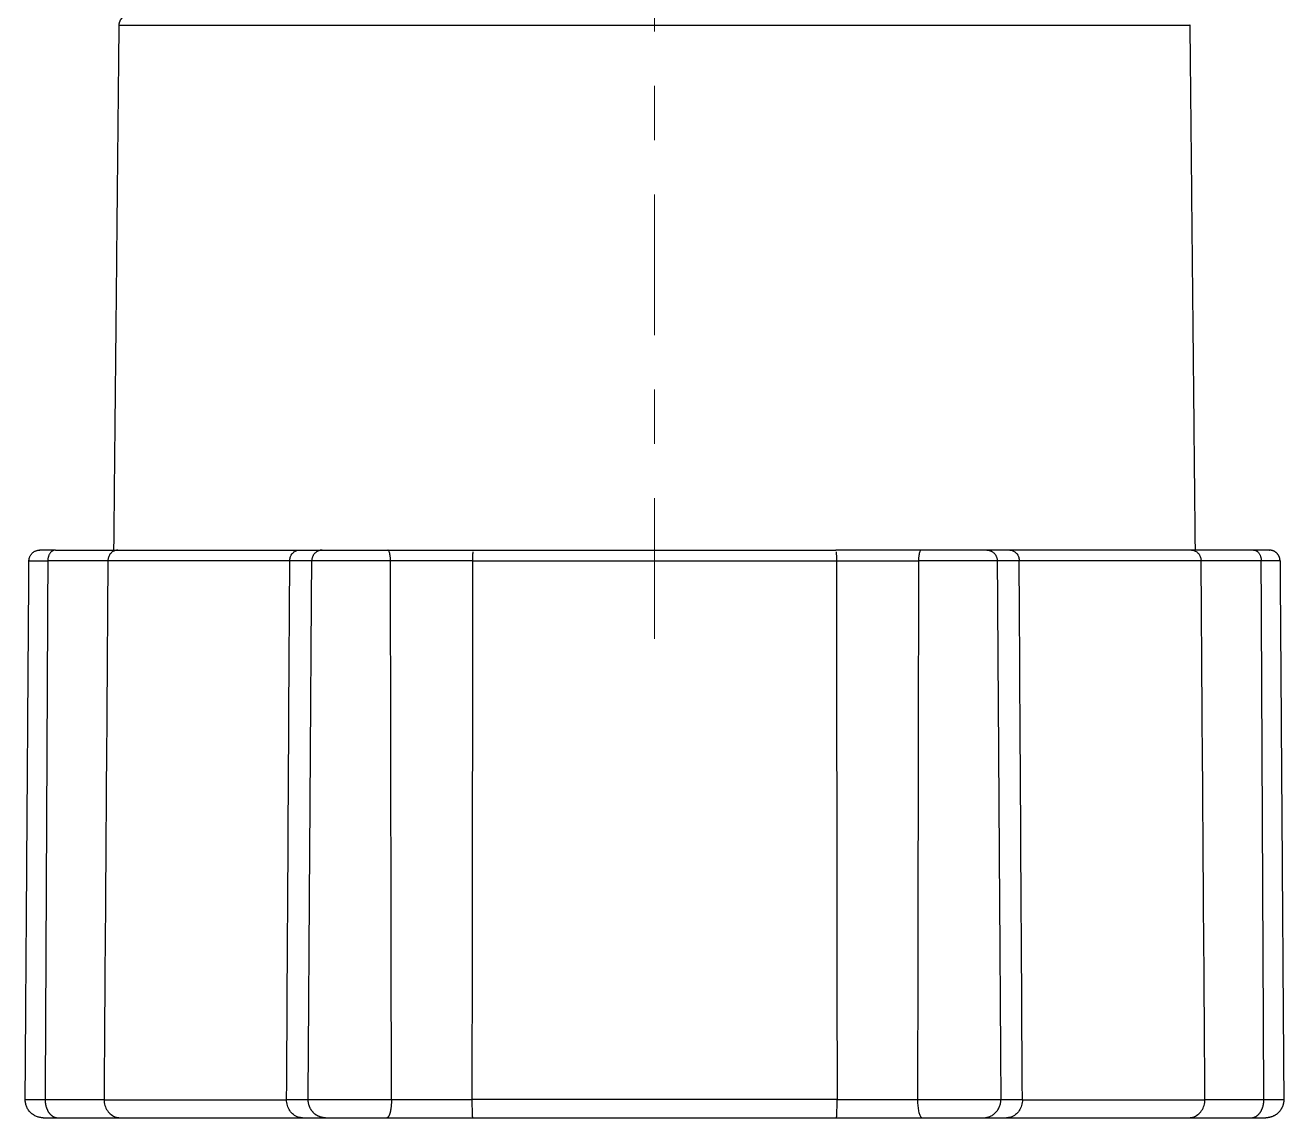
# Model space of a CAD drawing. Extents: x 14141 to 14735, y -16276 to -15436.
# Drawn here: x 14572.5 to 14631.6, y -16083.5 to -16032.3 of the extents above; entities that cross this region are included whole.
import ezdxf

# ---------------------------------------------------------------- set-up
doc = ezdxf.new("R2010")
doc.units = 0
doc.header["$MEASUREMENT"] = 0
doc.linetypes.add('CENTER', pattern=[47.5, 22, -8.5, 8.5, -8.5])
doc.linetypes.add('CENTER2', pattern=[28.575, 19.05, -3.175, 3.175, -3.175])
doc.layers.get('0').update_dxf_attribs({"linetype": 'CONTINUOUS'})
doc.layers.add('CENTER', color=1, linetype='CENTER2')

msp = doc.modelspace()

# ---------------------------------------------------------------- linework, layer by layer
at = {"lineweight": -3}
for points, weights, knots in [([(14576.958, -16032.287), (14576.958, -16032.079), (14577.105, -16031.932), (14577.252, -16031.785), (14577.461, -16031.785)], [1, 0.853553390593, 0.853553390593, 0.853553390593, 1], [0, 0, 0, 0.4162846, 0.4162846, 0.8325693, 0.8325693, 0.8325693]), ([(14576.958, -16032.282), (14576.958, -16032.282), (14602.088, -16032.282), (14627.218, -16032.282), (14627.218, -16032.282)], [1, 0.707106781187, 1, 0.707106781187, 1], [-78.948144, -78.948144, -78.948144, -39.474072, -39.474072, 0, 0, 0]), ([(14631.453, -16057.409), (14631.451, -16057.203), (14631.305, -16057.057), (14631.158, -16056.91), (14630.95, -16056.91)], [0.997126641142, 0.853553390593, 0.853553390593, 0.853553390593, 1], [0.0041041, 0.0041041, 0.0041041, 0.4162846, 0.4162846, 0.8325693, 0.8325693, 0.8325693]), ([(14573.482, -16082.69), (14573.481, -16083.042), (14573.656, -16083.292), (14573.832, -16083.543), (14574.082, -16083.542)], [1, 0.923210217113, 1, 0.923210217113, 1], [0, 0, 0, 0.66855, 0.66855, 1.3371, 1.3371, 1.3371]), ([(14586.648, -16083.542), (14586.308, -16083.543), (14586.068, -16083.292), (14585.828, -16083.042), (14585.83, -16082.69)], [1, 0.923210217113, 1, 0.923210217113, 1], [0, 0, 0, 0.66855, 0.66855, 1.3371, 1.3371, 1.3371]), ([(14589.741, -16082.69), (14589.741, -16083.042), (14589.677, -16083.292), (14589.612, -16083.543), (14589.521, -16083.542)], [1, 0.923210217113, 1, 0.923210217113, 1], [0, 0, 0, 0.66855, 0.66855, 1.3371, 1.3371, 1.3371]), ([(14630.095, -16083.542), (14630.344, -16083.543), (14630.52, -16083.292), (14630.696, -16083.042), (14630.694, -16082.69)], [1, 0.923210217113, 1, 0.923210217113, 1], [0, 0, 0, 0.66855, 0.66855, 1.3371, 1.3371, 1.3371]), ([(14631.629, -16082.695), (14631.629, -16083.046), (14631.381, -16083.294), (14631.133, -16083.542), (14630.782, -16083.542)], [1, 0.853553390593, 0.853553390593, 0.853553390593, 1], [0, 0, 0, 0.702057, 0.702057, 1.404114, 1.404114, 1.404114])]:
    msp.add_rational_spline(points, weights, degree=2, knots=knots, dxfattribs=at)
for points, degree in [([(14576.712, -16056.91), (14576.835, -16044.596), (14576.958, -16032.282)], 2), ([(14627.218, -16032.282), (14627.341, -16044.596), (14627.464, -16056.91)], 2), ([(14573.962, -16056.91), (14575.428, -16056.91), (14576.893, -16056.91)], 2), ([(14585.413, -16056.91), (14585.949, -16056.91), (14586.486, -16056.91)], 2), ([(14589.565, -16056.91), (14591.566, -16056.91), (14593.568, -16056.91)], 2), ([(14614.611, -16056.91), (14612.61, -16056.91), (14610.608, -16056.91)], 2), ([(14618.763, -16056.91), (14618.227, -16056.91), (14617.691, -16056.91)], 2), ([(14630.214, -16056.91), (14628.749, -16056.91), (14627.283, -16056.91)], 2), ([(14572.547, -16082.689), (14572.635, -16070.049), (14572.724, -16057.409)], 2), ([(14573.607, -16057.409), (14573.545, -16070.049), (14573.482, -16082.69)], 2), ([(14576.428, -16057.409), (14575.018, -16057.409), (14573.607, -16057.409)], 2), ([(14576.428, -16057.409), (14576.368, -16065.835), (14576.307, -16074.262), (14576.247, -16082.689)], 3), ([(14584.818, -16082.689), (14584.868, -16074.262), (14584.918, -16065.835), (14584.968, -16057.409)], 3), ([(14586, -16057.409), (14585.484, -16057.409), (14584.968, -16057.409)], 2), ([(14585.83, -16082.69), (14585.915, -16070.049), (14586, -16057.409)], 2), ([(14593.549, -16057.409), (14591.622, -16057.409), (14589.695, -16057.409)], 2), ([(14589.741, -16082.69), (14589.718, -16070.049), (14589.695, -16057.409)], 2), ([(14593.549, -16057.409), (14593.538, -16065.835), (14593.528, -16074.262), (14593.517, -16082.689)], 3), ([(14610.628, -16057.409), (14612.554, -16057.409), (14614.481, -16057.409)], 2), ([(14610.628, -16057.409), (14610.638, -16065.835), (14610.648, -16074.262), (14610.659, -16082.689)], 3), ([(14614.481, -16057.409), (14614.459, -16070.049), (14614.436, -16082.69)], 2), ([(14618.176, -16057.409), (14618.261, -16070.049), (14618.346, -16082.69)], 2), ([(14619.208, -16057.409), (14618.692, -16057.409), (14618.176, -16057.409)], 2), ([(14619.358, -16082.689), (14619.308, -16074.262), (14619.258, -16065.835), (14619.208, -16057.409)], 3), ([(14627.929, -16082.689), (14627.869, -16074.262), (14627.808, -16065.835), (14627.748, -16057.409)], 3), ([(14630.569, -16057.409), (14629.159, -16057.409), (14627.748, -16057.409)], 2), ([(14630.694, -16082.69), (14630.632, -16070.049), (14630.569, -16057.409)], 2), ([(14631.453, -16057.409), (14631.541, -16070.049), (14631.629, -16082.69)], 2), ([(14573.482, -16082.69), (14574.865, -16082.689), (14576.247, -16082.689)], 2), ([(14584.818, -16082.689), (14585.324, -16082.689), (14585.83, -16082.69)], 2), ([(14589.741, -16082.69), (14591.629, -16082.689), (14593.517, -16082.689)], 2), ([(14610.659, -16082.689), (14612.547, -16082.689), (14614.436, -16082.69)], 2), ([(14618.346, -16082.69), (14618.852, -16082.689), (14619.358, -16082.689)], 2), ([(14627.929, -16082.689), (14629.311, -16082.689), (14630.694, -16082.69)], 2), ([(14574.082, -16083.542), (14575.556, -16083.542), (14577.031, -16083.542)], 2), ([(14585.569, -16083.542), (14586.109, -16083.542), (14586.648, -16083.542)], 2), ([(14589.521, -16083.542), (14591.536, -16083.542), (14593.551, -16083.542)], 2), ([(14610.626, -16083.542), (14612.64, -16083.542), (14614.655, -16083.542)], 2), ([(14617.528, -16083.542), (14618.068, -16083.542), (14618.607, -16083.542)], 2), ([(14627.145, -16083.542), (14628.62, -16083.542), (14630.095, -16083.542)], 2)]:
    msp.add_open_spline(points, degree=degree, dxfattribs=at)
for points, weights in [([(14572.724, -16057.409), (14572.725, -16056.908), (14573.226, -16056.91)], [1, 0.707106781187, 1]), ([(14573.962, -16056.91), (14573.226, -16056.91), (14573.226, -16056.91)], [1, 0.923879532511, 1]), ([(14573.962, -16056.91), (14573.61, -16056.91), (14573.607, -16057.409)], [1, 0.709570736537, 1]), ([(14576.893, -16056.91), (14578.552, -16056.91), (14585.413, -16056.91)], [1, 0.943135436436, 1]), ([(14586.486, -16056.91), (14586.004, -16056.91), (14586, -16057.409)], [1, 0.709570736536, 1]), ([(14586.486, -16056.91), (14587.136, -16056.91), (14589.565, -16056.91)], [1, 0.707106781187, 1]), ([(14589.695, -16057.409), (14589.694, -16056.91), (14589.565, -16056.91)], [1, 0.709570736536, 1]), ([(14593.568, -16056.91), (14602.088, -16056.91), (14610.608, -16056.91)], [1, 0.943135436436, 1]), ([(14614.611, -16056.91), (14614.482, -16056.91), (14614.481, -16057.409)], [1, 0.709570736536, 1]), ([(14617.691, -16056.91), (14617.04, -16056.91), (14614.611, -16056.91)], [1, 0.707106781187, 1]), ([(14617.691, -16056.91), (14618.173, -16056.91), (14618.176, -16057.409)], [1, 0.709570736537, 1]), ([(14627.283, -16056.91), (14625.624, -16056.91), (14618.763, -16056.91)], [1, 0.943135436436, 1]), ([(14630.214, -16056.91), (14630.567, -16056.91), (14630.569, -16057.409)], [1, 0.709570736536, 1]), ([(14630.95, -16056.91), (14630.95, -16056.91), (14630.214, -16056.91)], [1, 0.923879532511, 1]), ([(14572.724, -16057.409), (14572.724, -16057.409), (14573.607, -16057.409)], [1, 0.923879532511, 1]), ([(14584.968, -16057.409), (14578.141, -16057.409), (14576.428, -16057.409)], [1, 0.945106627571, 1]), ([(14589.695, -16057.409), (14586.781, -16057.409), (14586, -16057.409)], [1, 0.707106781187, 1]), ([(14593.549, -16057.409), (14602.088, -16057.409), (14610.628, -16057.409)], [1, 0.945106627571, 1]), ([(14618.176, -16057.409), (14617.395, -16057.409), (14614.481, -16057.409)], [1, 0.707106781187, 1]), ([(14627.748, -16057.409), (14626.035, -16057.409), (14619.208, -16057.409)], [1, 0.945106627571, 1]), ([(14631.453, -16057.409), (14631.453, -16057.409), (14630.569, -16057.409)], [0.853553390593, 0.853553390593, 1]), ([(14572.547, -16082.689), (14572.547, -16082.689), (14573.482, -16082.69)], [1, 0.923879532511, 1]), ([(14573.395, -16083.542), (14572.544, -16083.539), (14572.547, -16082.689)], [1, 0.707106781187, 1]), ([(14576.247, -16082.695), (14577.977, -16082.695), (14584.818, -16082.695)], [1, 0.945515141595, 1]), ([(14585.83, -16082.69), (14586.656, -16082.69), (14589.741, -16082.69)], [1, 0.707106781187, 1]), ([(14610.659, -16082.689), (14602.088, -16082.689), (14593.517, -16082.689)], [1, 0.945515077098, 1]), ([(14614.436, -16082.69), (14614.435, -16083.54), (14614.655, -16083.542)], [1, 0.707106781187, 1]), ([(14614.436, -16082.69), (14617.52, -16082.69), (14618.346, -16082.69)], [1, 0.707106781187, 1]), ([(14617.528, -16083.542), (14618.349, -16083.54), (14618.346, -16082.69)], [1, 0.707106781187, 1]), ([(14619.358, -16082.695), (14626.2, -16082.695), (14627.929, -16082.695)], [1, 0.945515141595, 1]), ([(14630.694, -16082.69), (14631.629, -16082.69), (14631.629, -16082.69)], [1, 0.853553390593, 0.853553390593]), ([(14573.395, -16083.542), (14573.395, -16083.542), (14574.082, -16083.542)], [1, 0.923879532511, 1]), ([(14577.031, -16083.542), (14578.67, -16083.542), (14585.569, -16083.542)], [1, 0.942180502973, 1]), ([(14586.648, -16083.542), (14587.256, -16083.542), (14589.521, -16083.542)], [1, 0.707106781187, 1]), ([(14593.551, -16083.542), (14602.088, -16083.542), (14610.626, -16083.542)], [1, 0.942180502973, 1]), ([(14614.655, -16083.542), (14616.921, -16083.542), (14617.528, -16083.542)], [1, 0.707106781187, 1]), ([(14618.607, -16083.542), (14625.506, -16083.542), (14627.145, -16083.542)], [1, 0.942180502973, 1]), ([(14630.095, -16083.542), (14630.782, -16083.542), (14630.782, -16083.542)], [1, 0.923879532511, 1])]:
    msp.add_rational_spline(points, weights, degree=2, dxfattribs=at)
for points, knots in [([(14576.888, -16056.91), (14576.85, -16056.91), (14576.812, -16056.916), (14576.775, -16056.926), (14576.725, -16056.94), (14576.677, -16056.964), (14576.634, -16056.995), (14576.593, -16057.025), (14576.555, -16057.063), (14576.525, -16057.106), (14576.495, -16057.148), (14576.47, -16057.197), (14576.454, -16057.248), (14576.437, -16057.299), (14576.429, -16057.354), (14576.428, -16057.409)], [-0.8012683, -0.8012683, -0.8012683, -0.8012683, -0.6722082, -0.6722082, -0.6722082, -0.4973625, -0.4973625, -0.4973625, -0.3295684, -0.3295684, -0.3295684, -0.1648828, -0.1648828, -0.1648828, 0, 0, 0, 0]), ([(14584.968, -16057.409), (14584.968, -16057.354), (14584.977, -16057.299), (14584.992, -16057.248), (14585.008, -16057.197), (14585.031, -16057.148), (14585.06, -16057.106), (14585.09, -16057.063), (14585.126, -16057.025), (14585.165, -16056.995), (14585.207, -16056.964), (14585.253, -16056.94), (14585.3, -16056.926), (14585.335, -16056.916), (14585.372, -16056.91), (14585.408, -16056.91)], [-0.8072468, -0.8072468, -0.8072468, -0.8072468, -0.6423641, -0.6423641, -0.6423641, -0.4776785, -0.4776785, -0.4776785, -0.3098843, -0.3098843, -0.3098843, -0.1350386, -0.1350386, -0.1350386, -0.0059786, -0.0059786, -0.0059786, -0.0059786]), ([(14618.768, -16056.91), (14618.804, -16056.91), (14618.841, -16056.916), (14618.876, -16056.926), (14618.924, -16056.94), (14618.97, -16056.964), (14619.011, -16056.995), (14619.05, -16057.025), (14619.086, -16057.063), (14619.116, -16057.106), (14619.145, -16057.148), (14619.168, -16057.197), (14619.184, -16057.248), (14619.2, -16057.299), (14619.208, -16057.354), (14619.208, -16057.409)], [-0.8012683, -0.8012683, -0.8012683, -0.8012683, -0.6722082, -0.6722082, -0.6722082, -0.4973625, -0.4973625, -0.4973625, -0.3295684, -0.3295684, -0.3295684, -0.1648828, -0.1648828, -0.1648828, 0, 0, 0, 0]), ([(14627.289, -16056.91), (14627.326, -16056.91), (14627.364, -16056.916), (14627.401, -16056.926), (14627.451, -16056.94), (14627.499, -16056.964), (14627.542, -16056.995), (14627.583, -16057.025), (14627.621, -16057.063), (14627.652, -16057.106), (14627.682, -16057.148), (14627.706, -16057.197), (14627.722, -16057.248), (14627.739, -16057.299), (14627.748, -16057.354), (14627.748, -16057.409)], [0.0059786, 0.0059786, 0.0059786, 0.0059786, 0.1350386, 0.1350386, 0.1350386, 0.3098843, 0.3098843, 0.3098843, 0.4776785, 0.4776785, 0.4776785, 0.6423641, 0.6423641, 0.6423641, 0.8072468, 0.8072468, 0.8072468, 0.8072468]), ([(14593.557, -16056.995), (14593.555, -16057.025), (14593.554, -16057.063), (14593.552, -16057.106), (14593.551, -16057.148), (14593.55, -16057.197), (14593.55, -16057.248), (14593.549, -16057.299), (14593.549, -16057.354), (14593.549, -16057.409)], [-0.4973625, -0.4973625, -0.4973625, -0.4973625, -0.3295684, -0.3295684, -0.3295684, -0.1648828, -0.1648828, -0.1648828, 0, 0, 0, 0]), ([(14610.619, -16056.995), (14610.621, -16057.025), (14610.622, -16057.063), (14610.624, -16057.106), (14610.625, -16057.148), (14610.626, -16057.197), (14610.627, -16057.248), (14610.627, -16057.299), (14610.628, -16057.354), (14610.628, -16057.409)], [0.3098843, 0.3098843, 0.3098843, 0.3098843, 0.4776785, 0.4776785, 0.4776785, 0.6423641, 0.6423641, 0.6423641, 0.8072468, 0.8072468, 0.8072468, 0.8072468]), ([(14576.247, -16082.695), (14576.247, -16082.785), (14576.261, -16082.876), (14576.287, -16082.961), (14576.313, -16083.047), (14576.353, -16083.13), (14576.403, -16083.202), (14576.454, -16083.276), (14576.516, -16083.34), (14576.585, -16083.392), (14576.656, -16083.445), (14576.737, -16083.486), (14576.82, -16083.511), (14576.886, -16083.531), (14576.956, -16083.542), (14577.024, -16083.542)], [0.005971, 0.005971, 0.005971, 0.005971, 0.27783, 0.27783, 0.27783, 0.555346, 0.555346, 0.555346, 0.837848, 0.837848, 0.837848, 1.132066, 1.132066, 1.132066, 1.366222, 1.366222, 1.366222, 1.366222]), ([(14585.562, -16083.542), (14585.497, -16083.542), (14585.43, -16083.531), (14585.367, -16083.511), (14585.288, -16083.486), (14585.21, -16083.445), (14585.142, -16083.392), (14585.076, -16083.34), (14585.016, -16083.276), (14584.967, -16083.202), (14584.919, -16083.13), (14584.881, -16083.047), (14584.856, -16082.961), (14584.831, -16082.876), (14584.818, -16082.785), (14584.818, -16082.695)], [0.007729, 0.007729, 0.007729, 0.007729, 0.241884, 0.241884, 0.241884, 0.536103, 0.536103, 0.536103, 0.818605, 0.818605, 0.818605, 1.09612, 1.09612, 1.09612, 1.367979, 1.367979, 1.367979, 1.367979]), ([(14593.517, -16082.695), (14593.517, -16082.785), (14593.518, -16082.876), (14593.519, -16082.961), (14593.52, -16083.047), (14593.522, -16083.13), (14593.524, -16083.202), (14593.526, -16083.276), (14593.528, -16083.34), (14593.531, -16083.392), (14593.534, -16083.445), (14593.538, -16083.486), (14593.541, -16083.511)], [0.005971, 0.005971, 0.005971, 0.005971, 0.27783, 0.27783, 0.27783, 0.555346, 0.555346, 0.555346, 0.837848, 0.837848, 0.837848, 1.132066, 1.132066, 1.132066, 1.132066]), ([(14610.635, -16083.511), (14610.639, -16083.486), (14610.642, -16083.445), (14610.645, -16083.392), (14610.648, -16083.34), (14610.651, -16083.276), (14610.653, -16083.202), (14610.655, -16083.13), (14610.656, -16083.047), (14610.657, -16082.961), (14610.658, -16082.876), (14610.659, -16082.785), (14610.659, -16082.695)], [0.241884, 0.241884, 0.241884, 0.241884, 0.536103, 0.536103, 0.536103, 0.818605, 0.818605, 0.818605, 1.09612, 1.09612, 1.09612, 1.367979, 1.367979, 1.367979, 1.367979]), ([(14619.358, -16082.695), (14619.358, -16082.785), (14619.345, -16082.876), (14619.321, -16082.961), (14619.295, -16083.047), (14619.257, -16083.13), (14619.209, -16083.202), (14619.16, -16083.276), (14619.1, -16083.34), (14619.035, -16083.392), (14618.966, -16083.445), (14618.889, -16083.486), (14618.809, -16083.511), (14618.746, -16083.531), (14618.68, -16083.542), (14618.614, -16083.542)], [0.005971, 0.005971, 0.005971, 0.005971, 0.27783, 0.27783, 0.27783, 0.555346, 0.555346, 0.555346, 0.837848, 0.837848, 0.837848, 1.132066, 1.132066, 1.132066, 1.366222, 1.366222, 1.366222, 1.366222]), ([(14627.152, -16083.542), (14627.221, -16083.542), (14627.29, -16083.531), (14627.356, -16083.511), (14627.439, -16083.486), (14627.52, -16083.445), (14627.591, -16083.392), (14627.66, -16083.34), (14627.723, -16083.276), (14627.773, -16083.202), (14627.823, -16083.13), (14627.863, -16083.047), (14627.89, -16082.961), (14627.916, -16082.876), (14627.929, -16082.785), (14627.929, -16082.695)], [0.007729, 0.007729, 0.007729, 0.007729, 0.241884, 0.241884, 0.241884, 0.536103, 0.536103, 0.536103, 0.818605, 0.818605, 0.818605, 1.09612, 1.09612, 1.09612, 1.367979, 1.367979, 1.367979, 1.367979])]:
    msp.add_open_spline(points, degree=3, knots=knots, dxfattribs=at)
at = {"layer": 'CENTER', "color": 1, "linetype": 'CENTER', "lineweight": 13, "ltscale": 0.3}
msp.add_lwpolyline([(14602.088, -15983.227), (14602.088, -16063.042)], dxfattribs=at)

doc.saveas('drawing.dxf')
